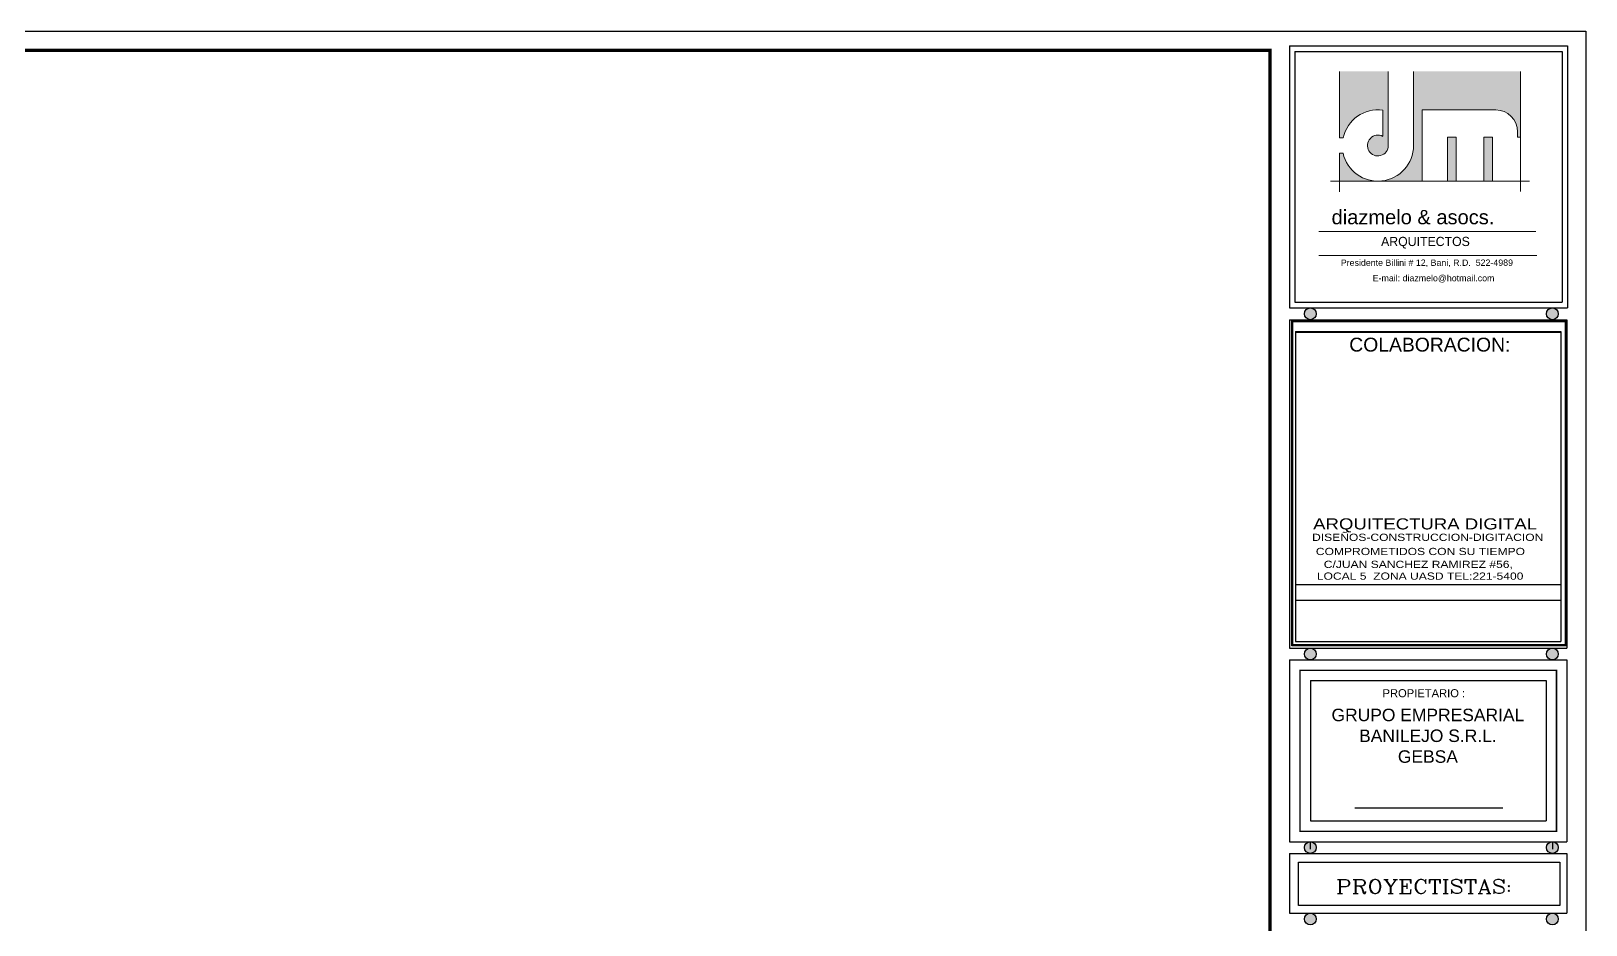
# Model space of a CAD drawing. Header units: feet. Extents: x -417 to 46, y -646 to -218.
# Drawn here: x -83.04 to -47.75, y -389.06 to -368.78 of the extents above; entities that cross this region are included whole.
import ezdxf
from ezdxf.enums import TextEntityAlignment as Align

# ---------------------------------------------------------------- set-up
doc = ezdxf.new("R2010")
doc.units = ezdxf.units.FT
doc.header["$MEASUREMENT"] = 0
for name, color, linetype in [('HOJA', 7, 'Continuous'), ('MARCO', 7, 'Continuous'), ('TARGETA', 7, 'Continuous'), ('textos', 7, 'Continuous'), ('TEXXT', 8, 'Continuous')]:
    doc.layers.add(name, color=color, linetype=linetype)
doc.layers.add('TEXTO', color=7, linetype='Continuous', lineweight=5)
doc.styles.add('DAMIAN', font='arial.ttf', dxfattribs={"height": 0.12})
doc.styles.get("Standard").update_dxf_attribs({"font": 'arial.ttf', "height": 0.115})
doc.styles.add('TITTEXTM', font='romanc.shx')

# ---------------------------------------------------------------- blocks, each defined once
blk = doc.blocks.new('A$C6FFE63EF')
at = {"layer": 'TEXTO', "ltscale": 0.05}
h = blk.add_hatch(color=256, dxfattribs=at)
h.paths.add_polyline_path([(1.319, 2.87), (1.319, 2.479, 3.622679), (1.401, 2.342), (1.401, 3.449), (0.672, 3.449), (0.672, 2.457), (0.725, 2.457, -0.391497)])
h.paths.add_polyline_path([(1.246, 1.809, -0.351969), (0.725, 2.227), (0.672, 2.227), (0.672, 1.809)])
h.paths.add_polyline_path([(1.91, 2.875), (3.008, 2.875, -0.414214), (3.336, 2.547), (3.336, 2.466), (3.377, 2.466), (3.377, 3.449), (1.779, 3.449), (1.779, 2.342, -0.414214), (1.246, 1.809), (1.91, 1.809)])
h.paths.add_polyline_path([(2.418, 2.465), (2.287, 2.465), (2.287, 1.809), (2.418, 1.809)], flags=17)
h.paths.add_polyline_path([(2.959, 2.465), (2.828, 2.465), (2.828, 1.809), (2.959, 1.809)], flags=17)
for p, q in [((0.671, 2.456), (0.671, 3.448)), ((1.401, 2.341), (1.401, 3.448)), ((1.778, 2.341), (1.778, 3.448)), ((3.377, 2.465), (3.377, 3.448)), ((1.319, 2.479), (1.319, 2.869)), ((1.909, 1.808), (1.909, 2.874)), ((1.909, 2.874), (3.008, 2.874)), ((0.725, 2.456), (0.671, 2.456)), ((2.287, 1.808), (2.287, 2.464)), ((2.287, 2.464), (2.418, 2.464)), ((2.418, 1.808), (2.418, 2.464)), ((2.828, 1.808), (2.828, 2.464)), ((2.828, 2.464), (2.959, 2.464)), ((2.959, 1.808), (2.959, 2.464)), ((3.336, 2.546), (3.336, 2.465)), ((3.336, 2.465), (3.377, 2.465)), ((3.377, 2.465), (3.377, 1.653)), ((0.671, 1.808), (0.671, 2.227)), ((0.725, 2.227), (0.671, 2.227)), ((0.534, 1.808), (3.512, 1.808)), ((0.671, 1.808), (0.671, 1.647)), ((0.362, 1.057), (3.61, 1.057)), ((0.362, 0.698), (3.622, 0.698))]:
    blk.add_line(p, q, dxfattribs=at)
for centre, radius, start, end in [((1.245, 2.341), 0.533, 82.0412, 167.5619), ((3.008, 2.546), 0.328, 0, 90), ((1.245, 2.341), 0.533, 192.4381, 0), ((1.245, 2.341), 0.156, 61.7263, 0)]:
    blk.add_arc(centre, radius, start, end, dxfattribs=at)
at = {"layer": 'TEXTO', "ltscale": 0.3, "width": 13.01141, "attachment_point": 1}
for s, insert, char_height in [('{\\fSwis721 Blk BT|b0|i0|c0|p34;diazmelo & asocs.}', (0.552, 1.378), 0.21489), ('{\\fComic Sans MS|b0|i0|c0|p66;ARQUITECTOS}', (1.293, 0.975), 0.13753), ('{\\fArial|b0|i0|c0|p34;Presidente Billini # 12, Bani, R.D.  522-4989}', (0.69, 0.636), 0.09455), ('{\\fArial|b0|i0|c0|p34;E-mail: diazmelo@hotmail.com}', (1.167, 0.405), 0.09455)]:
    blk.add_mtext(s, dxfattribs=dict(at, insert=insert, char_height=char_height))

msp = doc.modelspace()

# ---------------------------------------------------------------- hatches: boundary and pattern name
at = {"layer": 'textos'}
h = msp.add_hatch(color=7, dxfattribs=at)
h.paths.add_polyline_path([(-53.8747, -375.1927, 1), (-54.141, -375.1927, 1)])
h.paths.add_polyline_path([(-48.38, -375.1927, 1), (-48.6463, -375.1927, 1)])
h = msp.add_hatch(color=7, dxfattribs=at)
h.paths.add_polyline_path([(-53.8747, -382.9113, 1), (-54.141, -382.9113, 1)])
h.paths.add_polyline_path([(-48.38, -382.9113, 1), (-48.6463, -382.9113, 1)])
h = msp.add_hatch(color=7, dxfattribs=at)
h.paths.add_polyline_path([(-54.0078, -387.1697, 1), (-54.0078, -387.436, 1)])
h.paths.add_polyline_path([(-48.5131, -387.1697, 1), (-48.5131, -387.436, 1)])
h = msp.add_hatch(color=7, dxfattribs=at)
h.paths.add_polyline_path([(-54.0078, -388.7911, 1), (-54.0078, -389.0574, 1)])
h.paths.add_polyline_path([(-48.5131, -388.7911, 1), (-48.5131, -389.0574, 1)])

# ---------------------------------------------------------------- linework, layer by layer
at = {"layer": 'HOJA', "color": 17, "linetype": 'Continuous'}
for p, q in [((-54.3444, -381.3366), (-48.3179, -381.3366)), ((-54.3444, -381.6892), (-48.3179, -381.6892))]:
    msp.add_line(p, q, dxfattribs=at)
at = {"layer": 'MARCO'}
msp.add_lwpolyline([(-112.2526, -368.7786), (-47.7526, -368.7786), (-47.7526, -410.7786), (-112.2526, -410.7786)], close=True, dxfattribs=at)
at = {"layer": 'MARCO', "const_width": 0.075}
msp.add_lwpolyline([(-54.925, -369.2126), (-111.8185, -369.2126), (-111.8185, -410.3446), (-54.925, -410.3446)], close=True, dxfattribs=at)
at = {"layer": 'TARGETA', "color": 3}
for p, q in [((-54.4783, -369.1105), (-48.172, -369.1105)), ((-54.4783, -369.1105), (-54.4783, -375.0596)), ((-48.172, -369.1105), (-48.172, -375.0596)), ((-54.362, -369.2416), (-48.2883, -369.2416)), ((-54.362, -369.2416), (-54.362, -374.9254)), ((-48.2883, -369.2416), (-48.2883, -374.9254)), ((-54.4783, -375.0596), (-48.172, -375.0596)), ((-54.362, -374.9254), (-48.3062, -374.9254)), ((-48.3062, -374.9254), (-48.2883, -374.9254)), ((-54.3444, -375.5931), (-54.3444, -382.614)), ((-54.3444, -375.5931), (-48.3179, -375.5931)), ((-54.3444, -375.6064), (-54.3444, -382.6273)), ((-54.3444, -375.6064), (-48.3179, -375.6064)), ((-54.3444, -375.6064), (-54.3444, -382.6273)), ((-48.3179, -375.5931), (-48.3179, -382.614)), ((-48.3179, -375.6064), (-48.3179, -382.6273)), ((-48.3179, -375.6064), (-48.3179, -382.6273)), ((-54.3444, -382.6273), (-48.3179, -382.6273)), ((-54.3444, -382.6273), (-48.3179, -382.6273)), ((-54.4783, -383.0444), (-48.184, -383.0444)), ((-54.4783, -383.0444), (-54.4783, -387.1697)), ((-48.184, -383.0444), (-48.184, -387.1697)), ((-54.007, -383.5157), (-48.6553, -383.5157)), ((-54.007, -383.5157), (-54.007, -386.6984)), ((-48.6553, -383.5157), (-48.6553, -386.6984)), ((-54.007, -386.6984), (-48.6553, -386.6984)), ((-54.4783, -387.1697), (-48.184, -387.1697)), ((-54.4783, -387.436), (-54.4783, -388.7911)), ((-54.4783, -387.436), (-48.184, -387.436)), ((-48.184, -387.436), (-48.184, -388.7911)), ((-54.2782, -388.621), (-54.2782, -387.636)), ((-54.2782, -387.636), (-48.3467, -387.636)), ((-48.3467, -387.636), (-48.3467, -388.621)), ((-54.4783, -388.7911), (-48.184, -388.7911)), ((-48.3467, -388.621), (-54.2782, -388.621))]:
    msp.add_line(p, q, dxfattribs=at)
at = {"layer": 'textos', "color": 7}
for p, q in [((-54.4783, -375.3283), (-54.4783, -382.7781)), ((-54.4783, -375.3283), (-48.184, -375.3283)), ((-54.4783, -375.3283), (-48.184, -375.3283)), ((-54.4783, -375.3283), (-48.184, -375.3283)), ((-54.4273, -382.7266), (-54.4273, -375.3484)), ((-54.4273, -375.3484), (-48.204, -375.3484)), ((-54.4073, -382.7066), (-54.4073, -375.3684)), ((-54.4073, -375.3684), (-48.224, -375.3684)), ((-48.224, -375.3684), (-48.224, -382.7066)), ((-48.204, -375.3484), (-48.204, -382.7266)), ((-48.184, -375.3283), (-48.184, -382.7781)), ((-54.4783, -382.7781), (-48.184, -382.7781)), ((-48.204, -382.7266), (-54.4273, -382.7266)), ((-48.224, -382.7066), (-54.4073, -382.7066)), ((-54.4783, -383.0444), (-48.184, -383.0444)), ((-54.0078, -387.1697), (-54.0078, -387.3377)), ((-48.5131, -387.1697), (-48.5131, -387.3377))]:
    msp.add_line(p, q, dxfattribs=at)
for centre in [(-54.0078, -375.1927), (-48.5131, -375.1927), (-54.0078, -382.9113), (-54.0078, -382.9113), (-48.5131, -382.9113), (-48.5131, -382.9113), (-54.0078, -387.3028), (-48.5131, -387.3028), (-54.0078, -388.9242), (-48.5131, -388.9242)]:
    msp.add_circle(centre, 0.1331, dxfattribs=at)
at = {"layer": 'TEXXT'}
msp.add_line((-52.9948, -386.401), (-49.6401, -386.401), dxfattribs=at)
at = {"layer": 'TEXXT', "const_width": 0.0314}
msp.add_lwpolyline([(-54.2426, -383.28), (-48.4196, -383.28), (-48.4196, -386.934), (-54.2426, -386.934), (-54.2426, -383.28)], dxfattribs=at)

# ---------------------------------------------------------------- block references
at = {"xscale": 1.516622773005782, "yscale": 1.516622773005782, "zscale": 1.516622773005782}
msp.add_blockref('A$C6FFE63EF', (-54.362, -374.9254), dxfattribs=at)

# ---------------------------------------------------------------- texts
at = {"layer": 'textos', "color": 7, "width": 1.2}
for s, height, style, p in [('ARQUITECTURA DIGITAL', 0.251357, 'DAMIAN', (-53.9425, -379.8335)), ('DISEÑOS-CONSTRUCCION-DIGITACION', 0.163382, 'DAMIAN', (-53.9677, -380.1821)), ('COMPROMETIDOS CON SU TIEMPO', 0.163382, 'DAMIAN', (-53.882, -380.5033)), ('LOCAL 5  ZONA UASD TEL:221-5400', 0.163382, 'DAMIAN', (-53.8591, -381.0621)), ('C/JUAN SANCHEZ RAMIREZ #56,  ', 0.163382, 'DAMIAN', (-53.7017, -380.7955)), ('PROYECTISTAS:', 0.315112, 'TITTEXTM', (-53.4248, -388.0307))]:
    msp.add_text(s, height=height, dxfattribs=dict(at, style=style)).set_placement(p, align=Align.TOP_LEFT)
at = {"layer": 'textos', "color": 7, "style": 'DAMIAN'}
for s, insert, char_height, width, attachment_point in [('COLABORACION:', (-53.1236, -375.7348), 0.314196, 5.807037, 1), ('PROPIETARIO :', (-52.3682, -383.7095), 0.18158, 4.194954, 1), ('GRUPO EMPRESARIAL\\PBANILEJO S.R.L.\\PGEBSA', (-51.3388, -384.1524), 0.283202, 6.542681, 2)]:
    msp.add_mtext(s, dxfattribs=dict(at, insert=insert, char_height=char_height, width=width, attachment_point=attachment_point))

doc.saveas('drawing.dxf')
